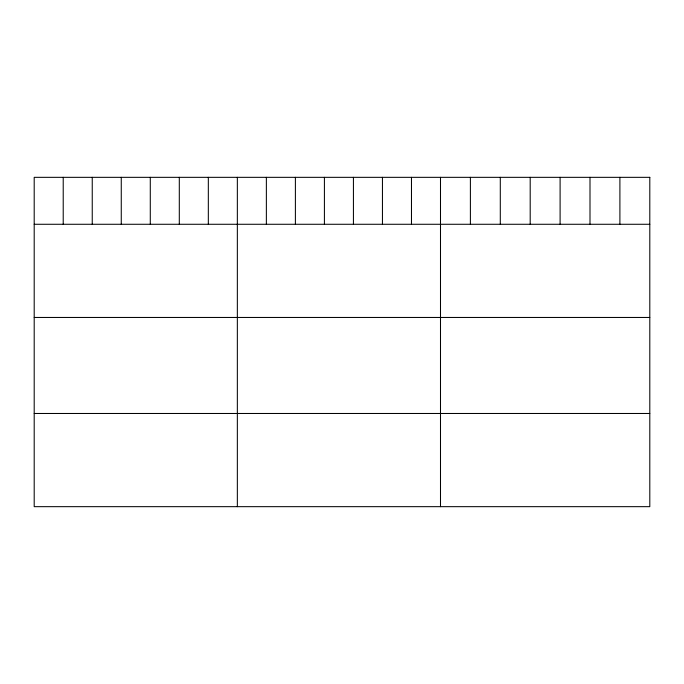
<?xml version="1.0" encoding="UTF-8"?>
<svg xmlns="http://www.w3.org/2000/svg" width="684" height="684" viewBox="0 0 684 684"><rect width="100%" height="100%" fill="white"/><g stroke="black" fill="none" stroke-linecap="round" stroke-linejoin="round"><path stroke-width="1.03" d="M34.2 224.275L649.8 224.275M34.2 317.462L649.8 317.462M34.2 413.478L649.8 413.478M619.901 177.336L619.901 224.275M590.001 177.336L590.001 224.275M560.102 177.336L560.102 224.275M530.194 177.336L530.194 224.275M500.295 177.336L500.295 224.275M470.395 177.336L470.395 224.275M440.496 177.336L440.496 506.664M411.477 177.336L411.477 224.275M382.45 177.336L382.45 224.275M353.431 177.336L353.431 224.275M324.413 177.336L324.413 224.275M295.394 177.336L295.394 224.275M266.367 177.336L266.367 224.275M237.348 177.336L237.348 506.664M208.329 177.336L208.329 224.275M179.302 177.336L179.302 224.275M150.283 177.336L150.283 224.275M121.265 177.336L121.265 224.275M92.246 177.336L92.246 224.275M63.219 177.336L63.219 224.275M649.8 177.336L34.2 177.336L34.2 506.664L649.8 506.664L649.8 177.336"/></g></svg>
